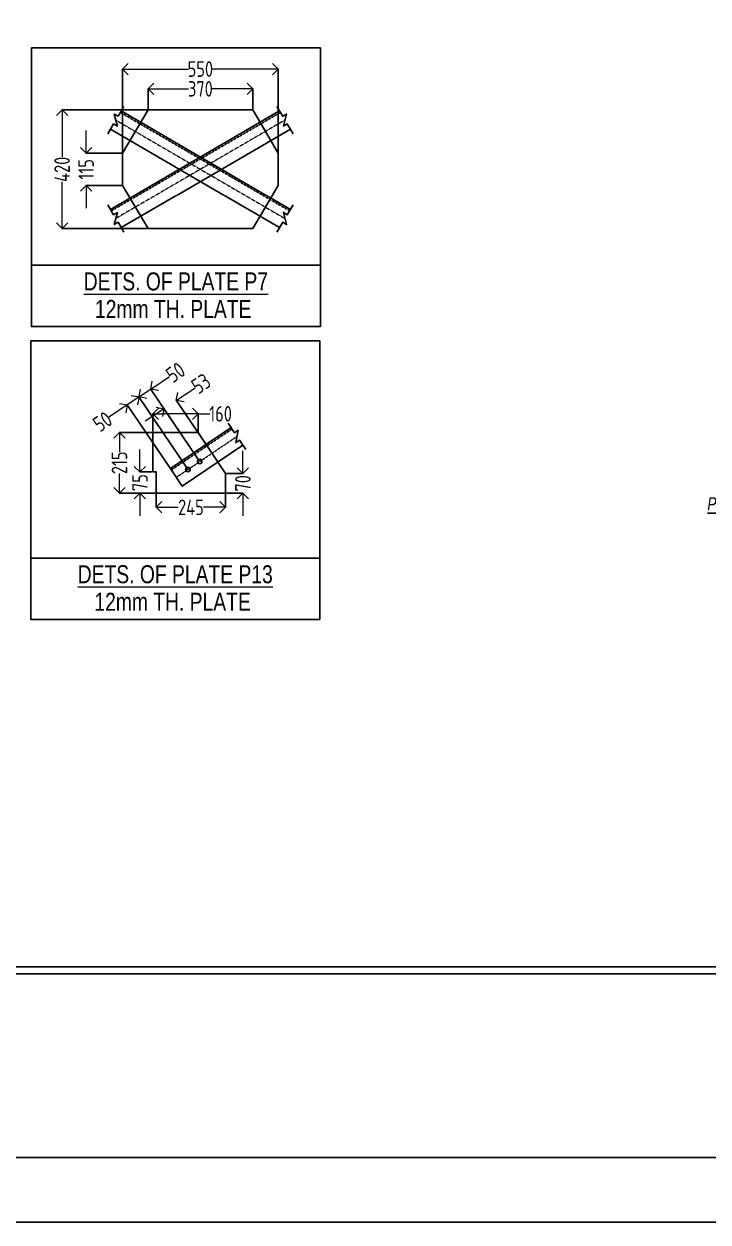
# Model space of a CAD drawing. Header units: millimetres. Extents: x 3470347 to 5996549, y -3470518 to 17149644.
# Drawn here: x 4863779 to 4872486, y 6791073 to 6806331 of the extents above; entities that cross this region are included whole.
import ezdxf
from ezdxf.enums import TextEntityAlignment as Align

# ---------------------------------------------------------------- set-up
doc = ezdxf.new("R2010")
doc.units = ezdxf.units.MM
doc.header["$MEASUREMENT"] = 0
doc.header["$PDMODE"] = 35
doc.header["$PDSIZE"] = -5
doc.linetypes.add('DASHED2', pattern=[0.375, 0.25, -0.125])
doc.linetypes.add('HIDDEN', pattern=[0.375, 0.25, -0.125])
doc.layers.get('0').update_dxf_attribs({"linetype": 'CONTINUOUS', "lineweight": 25})
doc.layers.get('DEFPOINTS').update_dxf_attribs({"linetype": 'CONTINUOUS', "lineweight": 25})
doc.layers.add('lintel', color=2, linetype='CONTINUOUS')
for name, color, linetype, lineweight in [('rDIMension', 1, 'CONTINUOUS', 18), ('rPCC DASH', 9, 'HIDDEN', 15), ('rRCC 1', 3, 'CONTINUOUS', 25), ('rRCC 2', 40, 'CONTINUOUS', 15), ('SHEET', 7, 'CONTINUOUS', 15)]:
    doc.layers.add(name, color=color, linetype=linetype, lineweight=lineweight)
doc.styles.add('DIM', font='geniso.shx', dxfattribs={"width": 0.85})
doc.styles.get("Standard").update_dxf_attribs({"font": ''})
doc.styles.add('TEXT3', font='geniso.shx')
doc.styles.add('TEXT3 0.75NA', font='geniso.shx', dxfattribs={"width": 0.75})
doc.styles.get('Standard').set_extended_font_data('AR CENA')
doc.dimstyles.new('ST-50', dxfattribs={"dimscale": 100, "dimtxt": 2.5, "dimasz": 2, "dimexe": 0.18, "dimexo": 0.0625, "dimgap": 0.2, "dimtad": 0, "dimdec": 0, "dimlfac": 0.5, "dimzin": 0, "dimdsep": 46, "dimtxsty": 'DIM', "dimblk": 'OPEN90', "dimcen": 0.09, "dimclrd": 256, "dimclrt": 7, "dimadec": 0, "dimazin": 0, "dimtfac": 1, "dimtdec": 0, "dimtofl": 0, "dimtmove": 0, "dimatfit": 3, "dimldrblk": 'OPEN90', "dimfxl": 1, "dimtolj": 1, "dimtzin": 0, "dimlwd": -1, "dimarcsym": 0})

# ---------------------------------------------------------------- blocks, each defined once
blk = doc.blocks.new('_Open90')
at = {"color": 0, "linetype": 'ByBlock', "lineweight": -2}
for p, q in [((0, 0), (-1, 0)), ((-0.5, 0.5), (0, 0)), ((0, 0), (-0.5, -0.5))]:
    blk.add_line(p, q, dxfattribs=at)
blk = doc.blocks.new('*D1583')
at = {"layer": 'DEFPOINTS', "color": 0, "linetype": 'ByBlock'}
for p in [(1112974, -2127770.9), (1112365.6, -2128610.9), (1112974, -2128610.9)]:
    blk.add_point(p, dxfattribs=at)
at = {"layer": 'rDIMension', "color": 0, "lineweight": -2, "ltscale": 0.5}
for p, q in [((1112967.8, -2127770.9), (1112363.8, -2127770.9)), ((1112967.8, -2128610.9), (1112363.8, -2128610.9))]:
    blk.add_line(p, q, dxfattribs=at)
at = {"layer": 'rDIMension', "ltscale": 0.5}
for p, q in [((1112365.6, -2127850.9), (1112365.6, -2128101.9)), ((1112365.6, -2128530.9), (1112365.6, -2128279.8))]:
    blk.add_line(p, q, dxfattribs=at)
at = {"layer": 'rDIMension', "linetype": 'ByBlock', "xscale": 80, "yscale": 80, "zscale": 80}
for p, rotation in [((1112365.6, -2127770.9), 90), ((1112365.6, -2128610.9), 270)]:
    blk.add_blockref('_Open90', p, dxfattribs=dict(at, rotation=rotation))
at = {"layer": 'rDIMension', "color": 7, "linetype": 'ByBlock', "insert": (1112365.6, -2128190.9), "char_height": 110, "attachment_point": 5, "rotation": 90, "style": 'DIM'}
blk.add_mtext('\\A1;420', dxfattribs=at)
blk = doc.blocks.new('*D1584')
at = {"layer": 'DEFPOINTS', "color": 0, "linetype": 'ByBlock'}
for p in [(1112794, -2128075.9), (1112535.6, -2128305.9), (1112794, -2128305.9)]:
    blk.add_point(p, dxfattribs=at)
at = {"layer": 'rDIMension', "ltscale": 0.5}
for p, q in [((1112535.6, -2127995.9), (1112535.6, -2127915.9)), ((1112535.6, -2128385.9), (1112535.6, -2128465.9))]:
    blk.add_line(p, q, dxfattribs=at)
at = {"layer": 'rDIMension', "color": 0, "lineweight": -2, "ltscale": 0.5}
for p, q in [((1112787.8, -2128075.9), (1112533.8, -2128075.9)), ((1112787.8, -2128305.9), (1112533.8, -2128305.9))]:
    blk.add_line(p, q, dxfattribs=at)
at = {"layer": 'rDIMension', "linetype": 'ByBlock', "xscale": 80, "yscale": 80, "zscale": 80}
for p, rotation in [((1112535.6, -2128075.9), 270), ((1112535.6, -2128305.9), 90)]:
    blk.add_blockref('_Open90', p, dxfattribs=dict(at, rotation=rotation))
at = {"layer": 'rDIMension', "color": 7, "linetype": 'ByBlock', "insert": (1112535.6, -2128190.9), "char_height": 110, "attachment_point": 5, "rotation": 90, "style": 'DIM'}
blk.add_mtext('\\A1;115', dxfattribs=at)
blk = doc.blocks.new('*D1585')
at = {"layer": 'DEFPOINTS', "color": 0, "linetype": 'ByBlock'}
for p in [(1113714, -2127621.5), (1112974, -2127770.9), (1113714, -2127770.9)]:
    blk.add_point(p, dxfattribs=at)
at = {"layer": 'rDIMension', "color": 0, "lineweight": -2, "ltscale": 0.5}
for p, q in [((1112974, -2127764.6), (1112974, -2127619.7)), ((1113714, -2127764.6), (1113714, -2127619.7))]:
    blk.add_line(p, q, dxfattribs=at)
at = {"layer": 'rDIMension', "ltscale": 0.5}
for p, q in [((1113054, -2127621.5), (1113259.7, -2127621.5)), ((1113634, -2127621.5), (1113428.3, -2127621.5))]:
    blk.add_line(p, q, dxfattribs=at)
at = {"layer": 'rDIMension', "linetype": 'ByBlock', "xscale": 80, "yscale": 80, "zscale": 80, "rotation": 180}
blk.add_blockref('_Open90', (1112974, -2127621.5), dxfattribs=at)
at = {"layer": 'rDIMension', "linetype": 'ByBlock', "xscale": 80, "yscale": 80, "zscale": 80}
blk.add_blockref('_Open90', (1113714, -2127621.5), dxfattribs=at)
at = {"layer": 'rDIMension', "color": 7, "linetype": 'ByBlock', "insert": (1113344, -2127621.5), "char_height": 110, "attachment_point": 5, "style": 'DIM'}
blk.add_mtext('\\A1;370', dxfattribs=at)
blk = doc.blocks.new('*D1586')
at = {"layer": 'DEFPOINTS', "color": 0, "linetype": 'ByBlock'}
for p in [(1113893.7, -2127481.7), (1112794, -2128075.9), (1113893.7, -2128075.4)]:
    blk.add_point(p, dxfattribs=at)
at = {"layer": 'rDIMension', "color": 0, "lineweight": -2, "ltscale": 0.5}
for p, q in [((1112794, -2128069.6), (1112794, -2127479.9)), ((1113893.7, -2128069.1), (1113893.7, -2127479.9))]:
    blk.add_line(p, q, dxfattribs=at)
at = {"layer": 'rDIMension', "ltscale": 0.5}
for p, q in [((1112874, -2127481.7), (1113259.6, -2127481.7)), ((1113813.7, -2127481.7), (1113428.1, -2127481.7))]:
    blk.add_line(p, q, dxfattribs=at)
at = {"layer": 'rDIMension', "linetype": 'ByBlock', "xscale": 80, "yscale": 80, "zscale": 80, "rotation": 180}
blk.add_blockref('_Open90', (1112794, -2127481.7), dxfattribs=at)
at = {"layer": 'rDIMension', "linetype": 'ByBlock', "xscale": 80, "yscale": 80, "zscale": 80}
blk.add_blockref('_Open90', (1113893.7, -2127481.7), dxfattribs=at)
at = {"layer": 'rDIMension', "color": 7, "linetype": 'ByBlock', "insert": (1113343.9, -2127481.7), "char_height": 110, "attachment_point": 5, "style": 'DIM'}
blk.add_mtext('\\A1;550', dxfattribs=at)
blk = doc.blocks.new('*D1637')
at = {"layer": 'DEFPOINTS', "color": 0, "linetype": 'ByBlock'}
for p in [(1113008, -2130053.1), (1112771.3, -2130483.1), (1113032, -2130483.1)]:
    blk.add_point(p, dxfattribs=at)
at = {"layer": 'rDIMension', "color": 0, "lineweight": -2, "ltscale": 0.5}
for p, q in [((1113001.7, -2130053.1), (1112769.5, -2130053.1)), ((1113025.7, -2130483.1), (1112769.5, -2130483.1))]:
    blk.add_line(p, q, dxfattribs=at)
at = {"layer": 'rDIMension', "ltscale": 0.5}
for p, q in [((1112771.3, -2130133.1), (1112771.3, -2130193.2)), ((1112771.3, -2130403.1), (1112771.3, -2130343))]:
    blk.add_line(p, q, dxfattribs=at)
at = {"layer": 'rDIMension', "linetype": 'ByBlock', "xscale": 80, "yscale": 80, "zscale": 80}
for p, rotation in [((1112771.3, -2130053.1), 90), ((1112771.3, -2130483.1), 270)]:
    blk.add_blockref('_Open90', p, dxfattribs=dict(at, rotation=rotation))
at = {"layer": 'rDIMension', "color": 7, "linetype": 'ByBlock', "insert": (1112771.3, -2130268.1), "char_height": 110, "attachment_point": 5, "rotation": 90, "style": 'DIM'}
blk.add_mtext('\\A1;215', dxfattribs=at)
blk = doc.blocks.new('*D1638')
at = {"layer": 'DEFPOINTS', "color": 0, "linetype": 'ByBlock'}
for p in [(1112916.6, -2130333.1), (1113008, -2130333.1), (1113032, -2130483.1)]:
    blk.add_point(p, dxfattribs=at)
at = {"layer": 'rDIMension', "ltscale": 0.5}
for p, q in [((1112916.6, -2130253.1), (1112916.6, -2130173.1)), ((1112916.6, -2130563.1), (1112916.6, -2130643.1))]:
    blk.add_line(p, q, dxfattribs=at)
at = {"layer": 'rDIMension', "color": 0, "lineweight": -2, "ltscale": 0.5}
for p, q in [((1113001.7, -2130333.1), (1112914.8, -2130333.1)), ((1113025.7, -2130483.1), (1112914.8, -2130483.1))]:
    blk.add_line(p, q, dxfattribs=at)
at = {"layer": 'rDIMension', "linetype": 'ByBlock', "xscale": 80, "yscale": 80, "zscale": 80}
for p, rotation in [((1112916.6, -2130333.1), 270), ((1112916.6, -2130483.1), 90)]:
    blk.add_blockref('_Open90', p, dxfattribs=dict(at, rotation=rotation))
at = {"layer": 'rDIMension', "color": 7, "linetype": 'ByBlock', "insert": (1112916.6, -2130408.1), "char_height": 110, "attachment_point": 5, "rotation": 90, "style": 'DIM'}
blk.add_mtext('\\A1;75', dxfattribs=at)
blk = doc.blocks.new('*D1639')
at = {"layer": 'DEFPOINTS', "color": 0, "linetype": 'ByBlock'}
for p in [(1113008, -2129921.2), (1113008, -2130053.1), (1113328, -2130053.1)]:
    blk.add_point(p, dxfattribs=at)
at = {"layer": 'rDIMension', "color": 0, "lineweight": -2, "ltscale": 0.5}
for p, q in [((1113008, -2130046.8), (1113008, -2129919.4)), ((1113328, -2130046.8), (1113328, -2129919.4))]:
    blk.add_line(p, q, dxfattribs=at)
at = {"layer": 'rDIMension', "ltscale": 0.5}
for p, q in [((1113248, -2129921.2), (1113088, -2129921.2)), ((1113328, -2129921.2), (1113412, -2129921.2))]:
    blk.add_line(p, q, dxfattribs=at)
at = {"layer": 'rDIMension', "linetype": 'ByBlock', "xscale": 80, "yscale": 80, "zscale": 80, "rotation": 180}
blk.add_blockref('_Open90', (1113008, -2129921.2), dxfattribs=at)
at = {"layer": 'rDIMension', "linetype": 'ByBlock', "xscale": 80, "yscale": 80, "zscale": 80}
blk.add_blockref('_Open90', (1113328, -2129921.2), dxfattribs=at)
at = {"layer": 'rDIMension', "color": 7, "linetype": 'ByBlock', "insert": (1113486.9, -2129921.2), "char_height": 110, "attachment_point": 5, "style": 'DIM'}
blk.add_mtext('\\A1;160', dxfattribs=at)
blk = doc.blocks.new('*D1640')
at = {"layer": 'DEFPOINTS', "color": 0, "linetype": 'ByBlock'}
for p in [(1113032, -2130483.1), (1113522, -2130483.1), (1113522, -2130583.1)]:
    blk.add_point(p, dxfattribs=at)
at = {"layer": 'rDIMension', "color": 0, "lineweight": -2, "ltscale": 0.5}
for p, q in [((1113032, -2130489.3), (1113032, -2130584.9)), ((1113522, -2130489.3), (1113522, -2130584.9))]:
    blk.add_line(p, q, dxfattribs=at)
at = {"layer": 'rDIMension', "ltscale": 0.5}
for p, q in [((1113112, -2130583.1), (1113188, -2130583.1)), ((1113442, -2130583.1), (1113365.9, -2130583.1))]:
    blk.add_line(p, q, dxfattribs=at)
at = {"layer": 'rDIMension', "linetype": 'ByBlock', "xscale": 80, "yscale": 80, "zscale": 80, "rotation": 180}
blk.add_blockref('_Open90', (1113032, -2130583.1), dxfattribs=at)
at = {"layer": 'rDIMension', "linetype": 'ByBlock', "xscale": 80, "yscale": 80, "zscale": 80}
blk.add_blockref('_Open90', (1113522, -2130583.1), dxfattribs=at)
at = {"layer": 'rDIMension', "color": 7, "linetype": 'ByBlock', "insert": (1113277, -2130583.1), "char_height": 110, "attachment_point": 5, "style": 'DIM'}
blk.add_mtext('\\A1;245', dxfattribs=at)
blk = doc.blocks.new('*D1641')
at = {"layer": 'DEFPOINTS', "color": 0, "linetype": 'ByBlock'}
for p in [(1113522, -2130343.1), (1113522, -2130483.1), (1113644.8, -2130483.1)]:
    blk.add_point(p, dxfattribs=at)
at = {"layer": 'rDIMension', "ltscale": 0.5}
for p, q in [((1113644.8, -2130263.1), (1113644.8, -2130183.1)), ((1113644.8, -2130563.1), (1113644.8, -2130643.1))]:
    blk.add_line(p, q, dxfattribs=at)
at = {"layer": 'rDIMension', "color": 0, "lineweight": -2, "ltscale": 0.5}
for p, q in [((1113528.2, -2130343.1), (1113646.6, -2130343.1)), ((1113528.2, -2130483.1), (1113646.6, -2130483.1))]:
    blk.add_line(p, q, dxfattribs=at)
at = {"layer": 'rDIMension', "linetype": 'ByBlock', "xscale": 80, "yscale": 80, "zscale": 80}
for p, rotation in [((1113644.8, -2130343.1), 270), ((1113644.8, -2130483.1), 90)]:
    blk.add_blockref('_Open90', p, dxfattribs=dict(at, rotation=rotation))
at = {"layer": 'rDIMension', "color": 7, "linetype": 'ByBlock', "insert": (1113644.8, -2130413.1), "char_height": 110, "attachment_point": 5, "rotation": 90, "style": 'DIM'}
blk.add_mtext('\\A1;70', dxfattribs=at)
blk = doc.blocks.new('*D1642')
at = {"layer": 'DEFPOINTS', "color": 0, "linetype": 'ByBlock'}
for p in [(1112827.2, -2129858.3), (1113256.5, -2130315.1), (1113173.7, -2130371.1)]:
    blk.add_point(p, dxfattribs=at)
at = {"layer": 'rDIMension', "ltscale": 0.5}
for p, q in [((1112976.4, -2129757.5), (1113042.6, -2129712.8)), ((1112761, -2129903.1), (1112694.7, -2129947.9))]:
    blk.add_line(p, q, dxfattribs=at)
at = {"layer": 'rDIMension', "color": 0, "lineweight": -2, "ltscale": 0.5}
for p, q in [((1113253, -2130309.9), (1112909.1, -2129800.8)), ((1113170.2, -2130365.9), (1112826.2, -2129856.8))]:
    blk.add_line(p, q, dxfattribs=at)
at = {"layer": 'rDIMension', "linetype": 'ByBlock', "xscale": 80, "yscale": 80, "zscale": 80}
for p, rotation in [((1112910.1, -2129802.3), 214.0459373578629), ((1112827.2, -2129858.3), 34.04593735786291)]:
    blk.add_blockref('_Open90', p, dxfattribs=dict(at, rotation=rotation))
at = {"layer": 'rDIMension', "color": 7, "linetype": 'ByBlock', "insert": (1112651.9, -2129976.7), "char_height": 110, "attachment_point": 5, "rotation": 34.04594, "style": 'DIM'}
blk.add_mtext('\\A1;50', dxfattribs=at)
blk = doc.blocks.new('*D1643')
at = {"layer": 'DEFPOINTS', "color": 0, "linetype": 'ByBlock'}
for p in [(1112992.9, -2129746.4), (1113256.5, -2130315.1), (1113339.4, -2130259.2)]:
    blk.add_point(p, dxfattribs=at)
at = {"layer": 'rDIMension', "ltscale": 0.5}
for p, q in [((1113059.2, -2129701.6), (1113125.5, -2129656.8)), ((1112843.8, -2129847.1), (1112777.5, -2129891.9))]:
    blk.add_line(p, q, dxfattribs=at)
at = {"layer": 'rDIMension', "color": 0, "lineweight": -2, "ltscale": 0.5}
for p, q in [((1113253, -2130309.9), (1112909.1, -2129800.8)), ((1113335.9, -2130254), (1112991.9, -2129744.9))]:
    blk.add_line(p, q, dxfattribs=at)
at = {"layer": 'rDIMension', "linetype": 'ByBlock', "xscale": 80, "yscale": 80, "zscale": 80}
for p, rotation in [((1112992.9, -2129746.4), 214.0459373553254), ((1112910.1, -2129802.3), 34.04593735532548)]:
    blk.add_blockref('_Open90', p, dxfattribs=dict(at, rotation=rotation))
at = {"layer": 'rDIMension', "color": 7, "linetype": 'ByBlock', "insert": (1113168.2, -2129627.9), "char_height": 110, "attachment_point": 5, "rotation": 34.04594, "style": 'DIM'}
blk.add_mtext('\\A1;50', dxfattribs=at)
blk = doc.blocks.new('*D1653')
at = {"layer": 'DEFPOINTS', "color": 0, "linetype": 'ByBlock'}
for p in [(1113173.6, -2129826.1), (1113426.5, -2130200.3), (1113339.4, -2130259.1)]:
    blk.add_point(p, dxfattribs=at)
at = {"layer": 'rDIMension', "ltscale": 0.5}
for p, q in [((1113239.9, -2129781.4), (1113306.2, -2129736.6)), ((1113020.3, -2129929.8), (1112954, -2129974.5))]:
    blk.add_line(p, q, dxfattribs=at)
at = {"layer": 'rDIMension', "color": 0, "lineweight": -2, "ltscale": 0.5}
for p, q in [((1113335.9, -2130254), (1113085.6, -2129883.5)), ((1113423, -2130195.1), (1113172.6, -2129824.7))]:
    blk.add_line(p, q, dxfattribs=at)
at = {"layer": 'rDIMension', "linetype": 'ByBlock'}
for p, xscale, yscale, zscale, rotation in [((1113173.6, -2129826.1), 80, 80, 80, 214.0459373565789), ((1113086.6, -2129885), 80.00000000000001, 80.00000000000001, 80.00000000000001, 34.04593735657892)]:
    blk.add_blockref('_Open90', p, dxfattribs=dict(at, xscale=xscale, yscale=yscale, zscale=zscale, rotation=rotation))
at = {"layer": 'rDIMension', "color": 7, "linetype": 'ByBlock', "insert": (1113348.9, -2129707.7), "char_height": 110, "attachment_point": 5, "rotation": 34.04594, "style": 'DIM'}
blk.add_mtext('\\A1;53', dxfattribs=at)
blk = doc.blocks.new('BRP')
at = {"color": 5, "linetype": 'DASHED2', "ltscale": 0.25}
for p, q in [((1113910.1, -2127788.4), (1112713.8, -2128484.8)), ((1112777.9, -2127788.4), (1113974.2, -2128484.8)), ((1113138.4, -2130318.9), (1113567.4, -2130029))]:
    blk.add_line(p, q, dxfattribs=at)
at = {"layer": 'lintel', "color": 5, "linetype": 'ByBlock'}
for p, q in [((1113904, -2127778.1), (1112707.7, -2128474.5)), ((1112784, -2127778.1), (1113980.3, -2128474.5)), ((1112707.7, -2127907.3), (1113904, -2128603.6)), ((1113980.3, -2127907.3), (1112784, -2128603.6)), ((1113131.7, -2130309), (1113560.7, -2130019.1)), ((1113215.7, -2130433.2), (1113644.7, -2130143.4)), ((1113215.7, -2130433.2), (1113131.7, -2130309))]:
    blk.add_line(p, q, dxfattribs=at)
at = {"layer": 'lintel', "color": 1, "linetype": 'ByBlock'}
for points in [[(1112148.3, -2127331.8), (1114192.8, -2127331.8), (1114192.8, -2128869.9), (1112148.3, -2128869.9)], [(1112148.3, -2128869.9), (1114192.8, -2128869.9), (1114192.8, -2129304.4), (1112148.3, -2129304.4)], [(1112144, -2129404.4), (1114188.6, -2129404.4), (1114188.6, -2130942.5), (1112144, -2130942.5)], [(1112144, -2130942.5), (1114188.6, -2130942.5), (1114188.6, -2131377), (1112144, -2131377)]]:
    blk.add_lwpolyline(points, close=True, dxfattribs=at)
at = {"layer": 'lintel', "color": 5, "linetype": 'ByBlock'}
for points in [[(1112688.7, -2127939.6), (1112730, -2127869.5), (1112756.8, -2127885.3), (1112734.8, -2127800), (1112761.7, -2127815.8), (1112803, -2127745.8)], [(1113999.3, -2127939.6), (1113958, -2127869.5), (1113931.2, -2127885.3), (1113953.2, -2127800), (1113926.3, -2127815.8), (1113885, -2127745.8)], [(1112803, -2128635.9), (1112761.7, -2128565.9), (1112734.8, -2128581.7), (1112756.8, -2128496.4), (1112730, -2128512.2), (1112688.7, -2128442.2)], [(1113885, -2128635.9), (1113926.3, -2128565.9), (1113953.2, -2128581.7), (1113931.2, -2128496.4), (1113958, -2128512.2), (1113999.3, -2128442.2)], [(1113539.7, -2129988), (1113585.3, -2130055.4), (1113611.1, -2130037.9), (1113594.3, -2130124.5), (1113620.2, -2130107), (1113665.7, -2130174.4)]]:
    blk.add_lwpolyline(points, dxfattribs=at)
at = {"layer": 'lintel', "color": 4, "linetype": 'ByBlock'}
for points in [[(1112974, -2127770.9), (1113714, -2127770.9), (1113894, -2128075.9), (1113894, -2128305.9), (1113714, -2128610.9), (1112974, -2128610.9), (1112794, -2128305.9), (1112794, -2128075.9)], [(1113522, -2130343.1), (1113522, -2130483.1), (1113032, -2130483.1), (1113032, -2130333.1), (1113008, -2130333.1), (1113008, -2130053.1), (1113328, -2130053.1)]]:
    blk.add_lwpolyline(points, close=True, dxfattribs=at)
at = {"layer": 'rPCC DASH', "linetype": 'DASHED2', "ltscale": 0.35}
for p, q in [((1112745.8, -2127842.7), (1113942.2, -2128539)), ((1113942.2, -2127842.7), (1112745.8, -2128539)), ((1113173.7, -2130371.1), (1113602.7, -2130081.2))]:
    blk.add_line(p, q, dxfattribs=at)
at = {"layer": 'rRCC 1', "color": 40, "true_color": 0xf8d731}
for centre in [(1113256.5, -2130315.1), (1113339.4, -2130259.1)]:
    blk.add_circle(centre, 16, dxfattribs=at)
at = {"layer": 'rRCC 2', "width": 0.8}
for s, p in [('%%UDETS. OF PLATE P7', (1113170.6, -2128984.3)), ('12mm TH. PLATE ', (1113170.6, -2129179.2)), ('%%UDETS. OF PLATE P13', (1113166.3, -2131056.8)), ('12mm TH. PLATE ', (1113166.3, -2131251.7))]:
    blk.add_text(s, height=127.5, dxfattribs=at).set_placement(p, align=Align.MIDDLE_CENTER)
at = {"layer": 'rDIMension', "ltscale": 0.5}
for base, p1, p2, picture, middle in [((1113893.7, -2127481.7), (1112794, -2128075.9), (1113893.7, -2128075.4), '*D1586', (1113343.9, -2127481.7)), ((1113714, -2127621.5), (1112974, -2127770.9), (1113714, -2127770.9), '*D1585', (1113344, -2127621.5)), ((1113522, -2130583.1), (1113032, -2130483.1), (1113522, -2130483.1), '*D1640', (1113277, -2130583.1))]:
    dim = blk.add_linear_dim(base=base, p1=p1, p2=p2, dimstyle='ST-50', override={"dimtxt": 1.1, "dimasz": 0.8, "dimexe": 0.018, "dimgap": 0.001, "dimblk": 'Open90'}, dxfattribs=at)
    dim.commit()
    dim.dimension.update_dxf_attribs({"geometry": picture, "text_midpoint": middle})
for base, p1, p2, picture, middle in [((1112365.6, -2128610.9), (1112974, -2127770.9), (1112974, -2128610.9), '*D1583', (1112365.6, -2128190.9)), ((1112771.3, -2130483.1), (1113008, -2130053.1), (1113032, -2130483.1), '*D1637', (1112771.3, -2130268.1)), ((1112916.6, -2130333.1), (1113032, -2130483.1), (1113008, -2130333.1), '*D1638', (1112916.6, -2130408.1)), ((1113644.8, -2130483.1), (1113522, -2130343.1), (1113522, -2130483.1), '*D1641', (1113644.8, -2130413.1))]:
    dim = blk.add_linear_dim(base=base, p1=p1, p2=p2, angle=90, dimstyle='ST-50', override={"dimtxt": 1.1, "dimasz": 0.8, "dimexe": 0.018, "dimgap": 0.001, "dimblk": 'Open90'}, dxfattribs=at)
    dim.commit()
    dim.dimension.update_dxf_attribs({"geometry": picture, "text_midpoint": middle})
for base, p1, p2, angle, picture, middle, dimtype in [((1112535.6, -2128305.9), (1112794, -2128075.9), (1112794, -2128305.9), 90, '*D1584', (1112535.6, -2128190.9), 128), ((1113173.6, -2129826.1), (1113339.4, -2130259.1), (1113426.5, -2130200.3), 34.04594, '*D1653', (1113348.9, -2129707.7), 129)]:
    dim = blk.add_linear_dim(base=base, p1=p1, p2=p2, angle=angle, dimstyle='ST-50', override={"dimtxt": 1.1, "dimasz": 0.8, "dimexe": 0.018, "dimgap": 0.001, "dimblk": 'Open90'}, dxfattribs=at)
    dim.commit()
    dim.dimension.update_dxf_attribs({"geometry": picture, "text_midpoint": middle, "dimtype": dimtype})
for p2, distance, picture, middle in [((1113339.4, -2130259.2), 618.9, '*D1643', (1113168.2, -2129627.9)), ((1113173.7, -2130371.1), -618.9, '*D1642', (1112651.9, -2129976.7))]:
    dim = blk.add_aligned_dim(p1=(1113256.5, -2130315.1), p2=p2, distance=distance, dimstyle='ST-50', override={"dimtxt": 1.1, "dimasz": 0.8, "dimexe": 0.018, "dimgap": 0.001, "dimblk": 'Open90'}, dxfattribs=at)
    dim.commit()
    dim.dimension.update_dxf_attribs({"geometry": picture, "text_midpoint": middle})
dim = blk.add_linear_dim(base=(1113008, -2129921.2), p1=(1113328, -2130053.1), p2=(1113008, -2130053.1), dimstyle='ST-50', override={"dimtxt": 1.1, "dimasz": 0.8, "dimexe": 0.018, "dimgap": 0.001, "dimblk": 'Open90'}, dxfattribs=at)
dim.commit()
dim.dimension.update_dxf_attribs({"geometry": '*D1639', "text_midpoint": (1113486.9, -2129921.2), "dimtype": 128})

msp = doc.modelspace()

# ---------------------------------------------------------------- linework, layer by layer
at = {"lineweight": 25}
for p, q in [((4836029.5, 6794324.26, 0), (4872903.88, 6794324.26, 0)), ((4836029.5, 6794233.35, 0), (4872903.88, 6794233.35, 0))]:
    msp.add_line(p, q, dxfattribs=at)

# ---------------------------------------------------------------- texts
at = {"lineweight": 25, "insert": (4789657.5, 6804964.64, 0), "char_height": 545.3389, "width": 149020.413, "attachment_point": 1, "style": 'TEXT3', "bg_fill": 2}
msp.add_mtext('{\\ftimes new roman|b0|i0|c0|p0;\\LVADODARA.}', dxfattribs=at)
at = {"lineweight": 25, "insert": (4873190.75, 6800303.59, 0), "char_height": 167.8135, "attachment_point": 2, "style": 'TEXT3 0.75NA'}
msp.add_mtext('\\pxql;{\\farial|b0|i1|c0|p0;\\L\\C1;PROJECT NAME:}', dxfattribs=at)

# ---------------------------------------------------------------- next in the draw order: linework, layer by layer
at = {"color": 192, "lineweight": 25, "elevation": 0}
msp.add_lwpolyline([(4835207.63, 6791073.07), (4878355.87, 6791073.07), (4878355.87, 6821581.96), (4835207.63, 6821581.96)], close=True, dxfattribs=at)
at = {"layer": 'SHEET', "color": 220, "lineweight": 25, "elevation": 0}
msp.add_lwpolyline([(4836029.5, 6791893.4), (4877533.99, 6791893.4), (4877533.99, 6820761.63), (4836029.5, 6820761.63)], close=True, dxfattribs=at)

# ---------------------------------------------------------------- next in the draw order: block references
at = {"layer": 'lintel', "color": 5, "linetype": 'ByBlock', "xscale": 1.799418898218393, "yscale": 1.799418898218393, "zscale": 1.799418898218393}
msp.add_blockref('BRP', (2862652.54, 10633986.66), dxfattribs=at)

doc.saveas('drawing.dxf')
